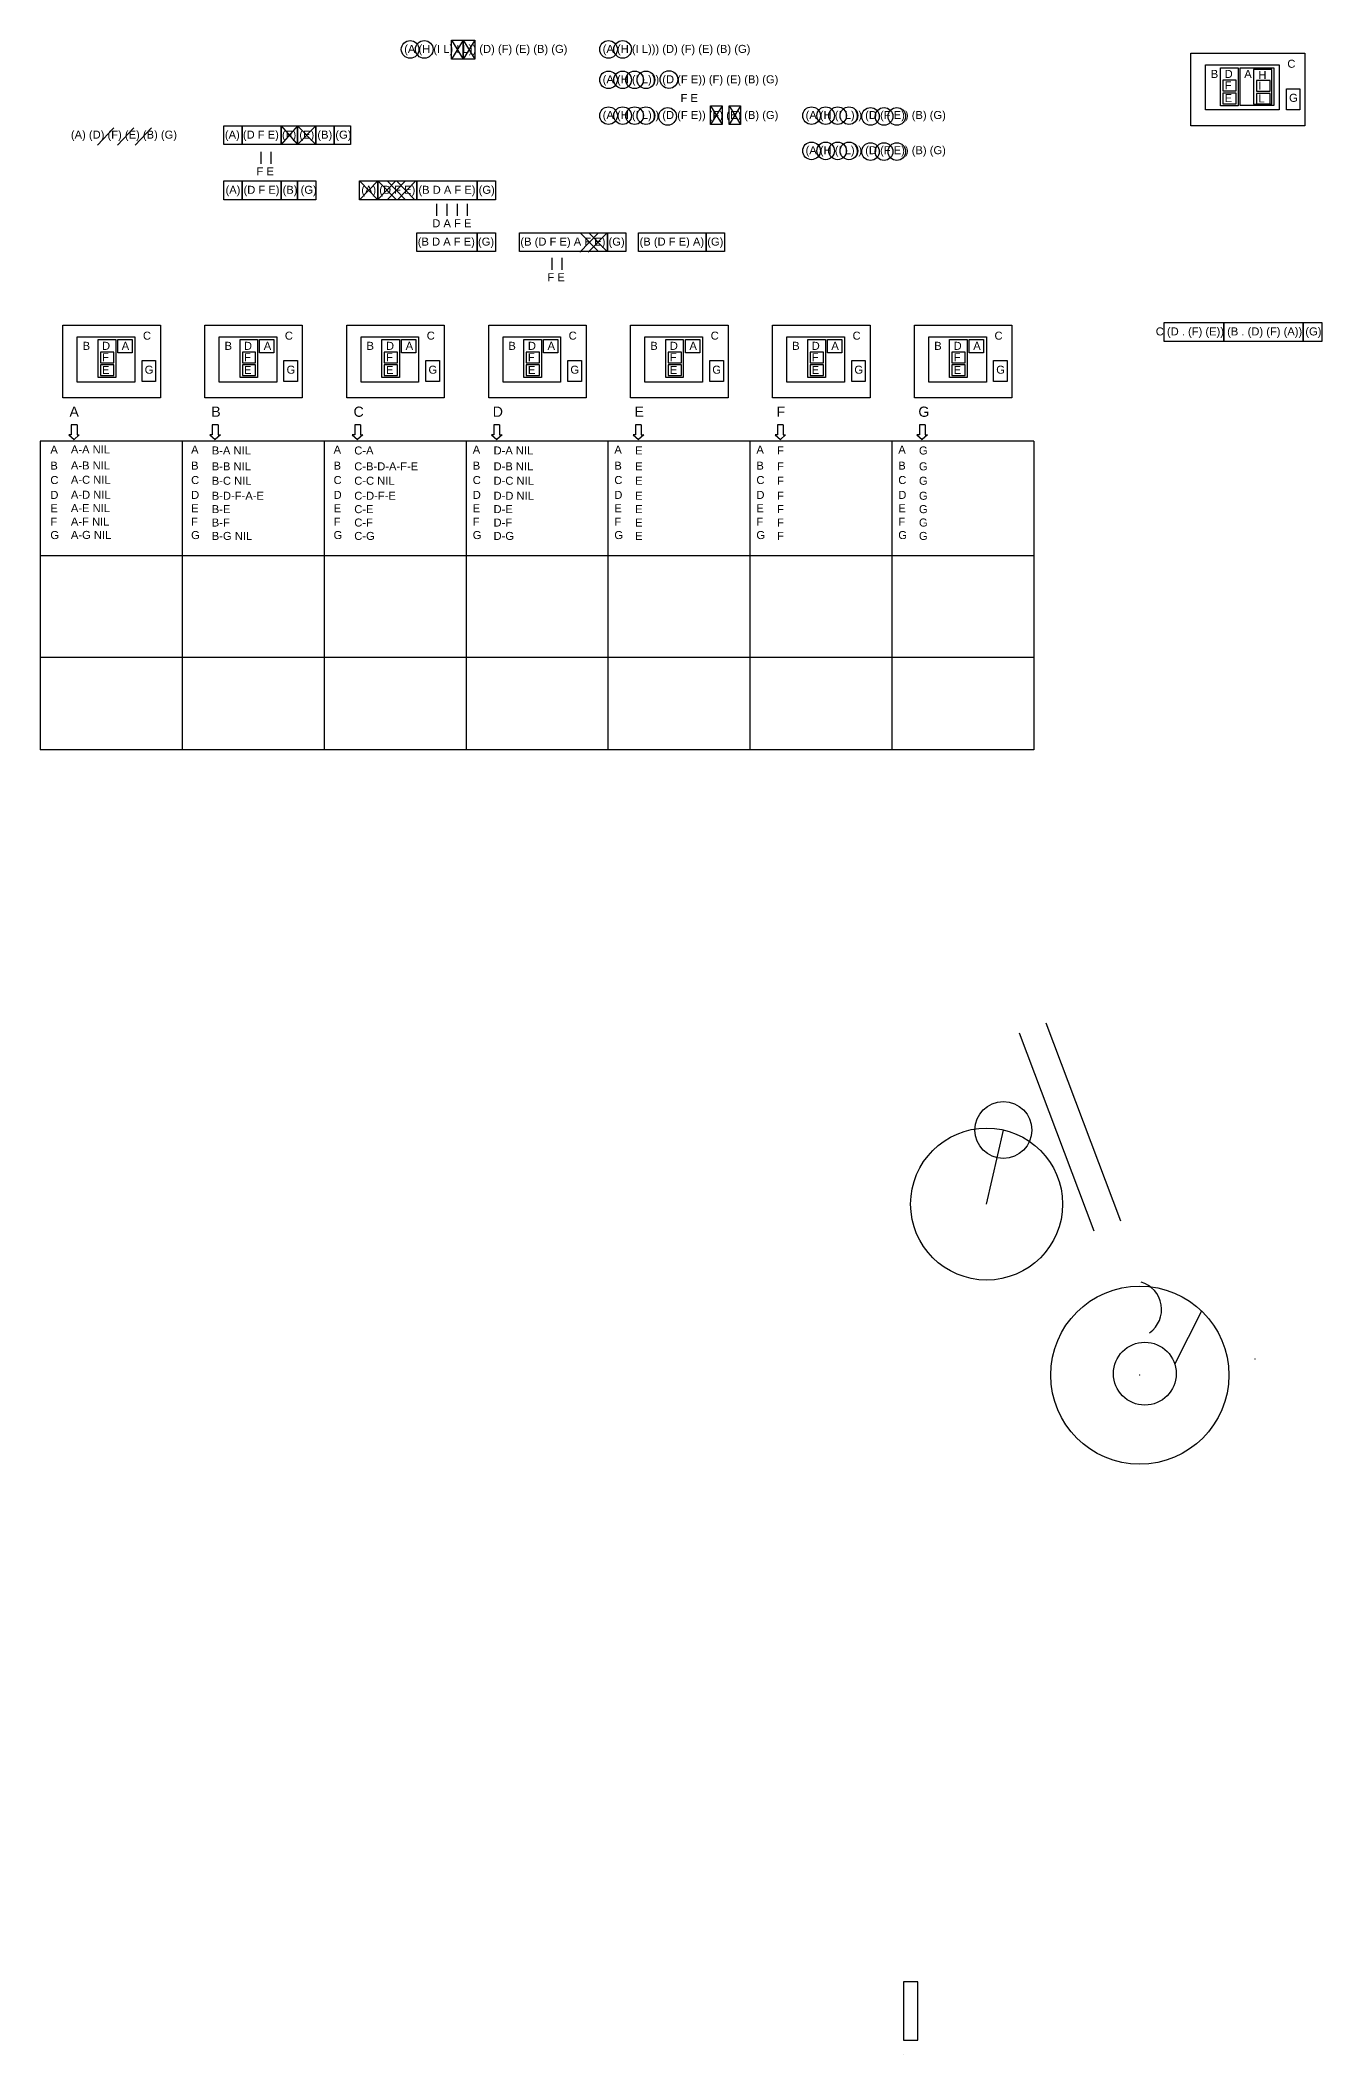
# Model space of a CAD drawing. Header units: millimetres. Extents: x -16874 to 48937, y 0 to 27575.
# Drawn here: x -5930 to 2874, y 0 to 13840 of the extents above; entities that cross this region are included whole.
import ezdxf

# ---------------------------------------------------------------- set-up
doc = ezdxf.new("R2010")
doc.units = ezdxf.units.MM
doc.header["$PDMODE"] = 3
doc.layers.add('DinfoEasyCut', color=7, linetype='Continuous')
doc.styles.get("Standard").update_dxf_attribs({"font": 'arial.ttf'})

msp = doc.modelspace()

# ---------------------------------------------------------------- linework, layer by layer
for p, q in [((-3104, 13840), (-3024, 13711)), ((-3024, 13840), (-3104, 13711)), ((-3024, 13840), (-2944, 13711)), ((-2944, 13840), (-3024, 13711)), ((-1326, 13389), (-1246, 13260)), ((-1246, 13389), (-1326, 13260)), ((-1198, 13389), (-1119, 13260)), ((-1119, 13389), (-1198, 13260)), ((-5537, 13120), (-5425, 13238)), ((-5399, 13120), (-5287, 13238)), ((-5279, 13120), (-5167, 13238)), ((-4162, 13252), (-4275, 13123)), ((-4275, 13252), (-4162, 13123)), ((-4162, 13252), (-4036, 13123)), ((-4036, 13252), (-4162, 13123)), ((-4416, 13074), (-4416, 12991)), ((-4346, 13074), (-4346, 12991)), ((-3611, 12873), (-3738, 12744)), ((-3738, 12873), (-3611, 12744)), ((-3487, 12873), (-3614, 12744)), ((-3611, 12875), (-3485, 12746)), ((-3420, 12873), (-3547, 12744)), ((-3547, 12873), (-3420, 12744)), ((-3482, 12873), (-3356, 12744)), ((-3349, 12873), (-3475, 12744)), ((-3208, 12716), (-3208, 12634)), ((-3137, 12716), (-3137, 12634)), ((-3067, 12716), (-3067, 12634)), ((-2997, 12716), (-2997, 12634)), ((-2096, 12514), (-2223, 12385)), ((-2220, 12517), (-2094, 12388)), ((-2038, 12514), (-2165, 12385)), ((-2162, 12517), (-2036, 12388)), ((-2416, 12345), (-2416, 12262)), ((-2346, 12345), (-2346, 12262)), ((-5930, 11086), (-5930, 8965)), ((896, 11086), (-5930, 11086)), ((-5718, 11128), (-5735, 11128)), ((-5735, 11128), (-5698, 11098)), ((-5718, 11198), (-5718, 11128)), ((-5678, 11198), (-5718, 11198)), ((-5662, 11128), (-5698, 11098)), ((-5678, 11198), (-5678, 11128)), ((-5678, 11128), (-5662, 11128)), ((-4955, 11086), (-4955, 8965)), ((-4749, 11128), (-4766, 11128)), ((-4766, 11128), (-4729, 11098)), ((-4749, 11198), (-4749, 11128)), ((-4709, 11198), (-4749, 11198)), ((-4692, 11128), (-4729, 11098)), ((-4709, 11198), (-4709, 11128)), ((-4709, 11128), (-4692, 11128)), ((-3980, 11086), (-3980, 8965)), ((-3770, 11128), (-3787, 11128)), ((-3787, 11128), (-3750, 11098)), ((-3770, 11198), (-3770, 11128)), ((-3730, 11198), (-3770, 11198)), ((-3714, 11128), (-3750, 11098)), ((-3730, 11198), (-3730, 11128)), ((-3730, 11128), (-3714, 11128)), ((-3005, 11086), (-3005, 8965)), ((-2814, 11128), (-2831, 11128)), ((-2831, 11128), (-2794, 11098)), ((-2814, 11198), (-2814, 11128)), ((-2774, 11198), (-2814, 11198)), ((-2757, 11128), (-2794, 11098)), ((-2774, 11198), (-2774, 11128)), ((-2774, 11128), (-2757, 11128)), ((-2030, 11086), (-2030, 8965)), ((-1841, 11128), (-1857, 11128)), ((-1857, 11128), (-1821, 11098)), ((-1841, 11198), (-1841, 11128)), ((-1801, 11198), (-1841, 11198)), ((-1784, 11128), (-1821, 11098)), ((-1801, 11198), (-1801, 11128)), ((-1801, 11128), (-1784, 11128)), ((-1054, 11086), (-1054, 8965)), ((-866, 11128), (-882, 11128)), ((-882, 11128), (-845, 11098)), ((-866, 11198), (-866, 11128)), ((-825, 11198), (-866, 11198)), ((-809, 11128), (-845, 11098)), ((-825, 11198), (-825, 11128)), ((-825, 11128), (-809, 11128)), ((-79, 11086), (-79, 8965)), ((110, 11128), (93, 11128)), ((93, 11128), (130, 11098)), ((110, 11198), (110, 11128)), ((150, 11198), (110, 11198)), ((166, 11128), (130, 11098)), ((150, 11198), (150, 11128)), ((150, 11128), (166, 11128)), ((896, 11086), (896, 8965)), ((896, 10297), (-5930, 10297)), ((896, 9600), (-5930, 9600)), ((896, 8965), (-5930, 8965)), ((978, 7090), (1492, 5730)), ((795, 7021), (1309, 5661)), ((572, 5844), (687, 6353)), ((2048, 5109), (1865, 4747))]:
    msp.add_line(p, q)
for points in [[(-3104, 13840), (-3024, 13840), (-3024, 13711), (-3104, 13711)], [(-3024, 13840), (-2944, 13840), (-2944, 13711), (-3024, 13711)], [(1976, 13751), (2758, 13751), (2758, 13252), (1976, 13252)], [(2075, 13671), (2582, 13671), (2582, 13361), (2075, 13361)], [(2180, 13651), (2301, 13651), (2301, 13390), (2180, 13390)], [(2196, 13492), (2287, 13492), (2287, 13565), (2196, 13565)], [(2315, 13651), (2546, 13651), (2546, 13392), (2315, 13392)], [(2531, 13640), (2405, 13640), (2405, 13400), (2531, 13400)], [(2196, 13404), (2287, 13404), (2287, 13477), (2196, 13477)], [(2427, 13490), (2519, 13490), (2519, 13563), (2427, 13563)], [(2427, 13402), (2519, 13402), (2519, 13475), (2427, 13475)], [(2632, 13507), (2725, 13507), (2725, 13363), (2632, 13363)], [(-1326, 13389), (-1246, 13389), (-1246, 13260), (-1326, 13260)], [(-1198, 13389), (-1119, 13389), (-1119, 13260), (-1198, 13260)], [(-4670, 13252), (-4544, 13252), (-4544, 13123), (-4670, 13123)], [(-4544, 13252), (-4275, 13252), (-4275, 13123), (-4544, 13123)], [(-4275, 13252), (-4162, 13252), (-4162, 13123), (-4275, 13123)], [(-4162, 13252), (-4036, 13252), (-4036, 13123), (-4162, 13123)], [(-4036, 13252), (-3911, 13252), (-3911, 13123), (-4036, 13123)], [(-3911, 13252), (-3799, 13252), (-3799, 13123), (-3911, 13123)], [(-4670, 12873), (-4544, 12873), (-4544, 12744), (-4670, 12744)], [(-4544, 12873), (-4275, 12873), (-4275, 12744), (-4544, 12744)], [(-4275, 12873), (-4162, 12873), (-4162, 12744), (-4275, 12744)], [(-4162, 12873), (-4036, 12873), (-4036, 12744), (-4162, 12744)], [(-3738, 12873), (-3611, 12873), (-3611, 12744), (-3738, 12744)], [(-3611, 12873), (-3343, 12873), (-3343, 12744), (-3611, 12744)], [(-3343, 12873), (-2929, 12873), (-2929, 12744), (-3343, 12744)], [(-2929, 12873), (-2802, 12873), (-2802, 12744), (-2929, 12744)], [(-3343, 12517), (-2929, 12517), (-2929, 12388), (-3343, 12388)], [(-2929, 12517), (-2802, 12517), (-2802, 12388), (-2929, 12388)], [(-2638, 12517), (-2034, 12517), (-2034, 12388), (-2638, 12388)], [(-2034, 12517), (-1907, 12517), (-1907, 12388), (-2034, 12388)], [(-1819, 12517), (-1355, 12517), (-1355, 12388), (-1819, 12388)], [(-1355, 12517), (-1229, 12517), (-1229, 12388), (-1355, 12388)], [(-5775, 11883), (-5105, 11883), (-5105, 11384), (-5775, 11384)], [(-5677, 11803), (-5281, 11803), (-5281, 11492), (-5677, 11492)], [(-5533, 11783), (-5412, 11783), (-5412, 11522), (-5533, 11522)], [(-5398, 11783), (-5300, 11783), (-5300, 11693), (-5398, 11693)], [(-4800, 11883), (-4130, 11883), (-4130, 11384), (-4800, 11384)], [(-4701, 11803), (-4306, 11803), (-4306, 11492), (-4701, 11492)], [(-4558, 11783), (-4437, 11783), (-4437, 11522), (-4558, 11522)], [(-4423, 11783), (-4325, 11783), (-4325, 11693), (-4423, 11693)], [(-3825, 11883), (-3155, 11883), (-3155, 11384), (-3825, 11384)], [(-3726, 11803), (-3331, 11803), (-3331, 11492), (-3726, 11492)], [(-3583, 11783), (-3462, 11783), (-3462, 11522), (-3583, 11522)], [(-3448, 11783), (-3350, 11783), (-3350, 11693), (-3448, 11693)], [(-2849, 11883), (-2180, 11883), (-2180, 11384), (-2849, 11384)], [(-2751, 11803), (-2356, 11803), (-2356, 11492), (-2751, 11492)], [(-2608, 11783), (-2487, 11783), (-2487, 11522), (-2608, 11522)], [(-2473, 11783), (-2374, 11783), (-2374, 11693), (-2473, 11693)], [(-1874, 11883), (-1204, 11883), (-1204, 11384), (-1874, 11384)], [(-1776, 11803), (-1381, 11803), (-1381, 11492), (-1776, 11492)], [(-1633, 11783), (-1512, 11783), (-1512, 11522), (-1633, 11522)], [(-1497, 11783), (-1399, 11783), (-1399, 11693), (-1497, 11693)], [(-899, 11883), (-229, 11883), (-229, 11384), (-899, 11384)], [(-801, 11803), (-405, 11803), (-405, 11492), (-801, 11492)], [(-657, 11783), (-536, 11783), (-536, 11522), (-657, 11522)], [(-522, 11783), (-424, 11783), (-424, 11693), (-522, 11693)], [(76, 11883), (746, 11883), (746, 11384), (76, 11384)], [(174, 11803), (570, 11803), (570, 11492), (174, 11492)], [(318, 11783), (439, 11783), (439, 11522), (318, 11522)], [(453, 11783), (551, 11783), (551, 11693), (453, 11693)], [(1792, 11900), (2201, 11900), (2201, 11771), (1792, 11771)], [(2201, 11900), (2748, 11900), (2748, 11771), (2201, 11771)], [(2748, 11900), (2874, 11900), (2874, 11771), (2748, 11771)], [(-5517, 11624), (-5426, 11624), (-5426, 11697), (-5517, 11697)], [(-5231, 11639), (-5138, 11639), (-5138, 11495), (-5231, 11495)], [(-4542, 11624), (-4451, 11624), (-4451, 11697), (-4542, 11697)], [(-4256, 11639), (-4163, 11639), (-4163, 11495), (-4256, 11495)], [(-3567, 11624), (-3475, 11624), (-3475, 11697), (-3567, 11697)], [(-3281, 11639), (-3187, 11639), (-3187, 11495), (-3281, 11495)], [(-2592, 11624), (-2500, 11624), (-2500, 11697), (-2592, 11697)], [(-2305, 11639), (-2212, 11639), (-2212, 11495), (-2305, 11495)], [(-1617, 11624), (-1525, 11624), (-1525, 11697), (-1617, 11697)], [(-1330, 11639), (-1237, 11639), (-1237, 11495), (-1330, 11495)], [(-641, 11624), (-550, 11624), (-550, 11697), (-641, 11697)], [(-355, 11639), (-262, 11639), (-262, 11495), (-355, 11495)], [(334, 11624), (425, 11624), (425, 11697), (334, 11697)], [(620, 11639), (713, 11639), (713, 11495), (620, 11495)], [(-5517, 11536), (-5426, 11536), (-5426, 11609), (-5517, 11609)], [(-4542, 11536), (-4451, 11536), (-4451, 11609), (-4542, 11609)], [(-3567, 11536), (-3475, 11536), (-3475, 11609), (-3567, 11609)], [(-2592, 11536), (-2500, 11536), (-2500, 11609), (-2592, 11609)], [(-1617, 11536), (-1525, 11536), (-1525, 11609), (-1617, 11609)], [(-641, 11536), (-550, 11536), (-550, 11609), (-641, 11609)], [(334, 11536), (425, 11536), (425, 11609), (334, 11609)], [(100, 100), (100, 500), (0, 500), (0, 100)]]:
    msp.add_lwpolyline(points, close=True)
for centre, radius in [((-3389, 13777), 60.6), ((-3292, 13777), 60.6), ((-2026, 13777), 60.6), ((-1929, 13777), 60.6), ((-2026, 13568), 60.6), ((-1929, 13568), 60.6), ((-1847, 13568), 60.6), ((-1769, 13568), 60.6), ((-1611, 13570), 60.6), ((-2026, 13322), 60.6), ((-1929, 13322), 60.6), ((-1847, 13322), 60.6), ((-1769, 13322), 60.6), ((-1620, 13317), 60.6), ((-631, 13322), 60.6), ((-534, 13322), 60.6), ((-452, 13322), 60.6), ((-374, 13322), 60.6), ((-226, 13317), 60.6), ((-133, 13317), 60.6), ((-45, 13317), 60.6), ((-631, 13080), 60.6), ((-534, 13080), 60.6), ((-452, 13080), 60.6), ((-374, 13080), 60.6), ((-226, 13075), 60.6), ((-133, 13075), 60.6), ((-45, 13075), 60.6), ((687, 6353), 196), ((572, 5844), 522), ((1624, 4669), 612), ((1659, 4679), 216)]:
    msp.add_circle(centre, radius)
msp.add_arc((1578, 5120), 196, 305.3456, 73.743)
for p in [(2415, 4780), (1624, 4669)]:
    msp.add_point(p)
at = {"layer": 'DinfoEasyCut'}
msp.add_line((0, 0), (1, 0), dxfattribs=at)

# ---------------------------------------------------------------- texts
for s, height, p in [('(A (H (I L) I L)) (D) (F) (E) (B) (G)', 54.97, (-3430, 13753)), ('(A (H (I L))) (D) (F) (E) (B) (G)', 54.97, (-2066, 13753)), ('C', 55, (2638, 13651)), ('(A (H (I L))) (D (F E)) (F) (E) (B) (G)', 54.97, (-2066, 13544)), ('B', 55, (2112, 13581)), ('D', 55, (2207, 13581)), ('A', 55, (2342, 13581)), ('H', 55, (2439, 13574)), ('F E', 55, (-1531, 13416)), ('F', 55, (2207, 13503)), ('E', 55, (2207, 13415)), ('L', 55, (2439, 13413)), ('I', 55, (2439, 13501)), ('G', 55, (2650, 13417)), ('(A (H (I L))) (D (F E)) (F) (E) (B) (G)', 54.97, (-2066, 13299)), ('(A (H (I L))) (D (F E)) (B) (G)', 54.97, (-672, 13299)), ('(A) (D) (F) (E) (B) (G)', 54.97, (-5720, 13164)), ('(A) (D F E) (F) (E) (B) (G)', 54.97, (-4662, 13164)), ('(A (H (I L))) (D (F E)) (B) (G)', 54.97, (-672, 13057)), ('             F E', 54.97, (-4722, 12912)), (' (A) (D F E) (B) (G)', 54.97, (-4679, 12785)), (' (A) (D F E) (B D A F E) (G)', 54.97, (-3746, 12785)), ('D A F E', 55, (-3237, 12555)), (' (B D A F E) (G)', 54.97, (-3358, 12429)), (' (B (D F E) A F E) (G)', 54.97, (-2653, 12429)), (' (B (D F E) A) (G)', 54.97, (-1834, 12429)), ('F E', 55, (-2446, 12184)), ('B', 55, (-5639, 11713)), ('D', 55, (-5506, 11713)), ('A', 55, (-5371, 11713)), ('C', 55, (-5225, 11783)), ('B', 55, (-4664, 11713)), ('D', 55, (-4531, 11713)), ('A', 55, (-4395, 11713)), ('C', 55, (-4250, 11783)), ('B', 55, (-3689, 11713)), ('D', 55, (-3555, 11713)), ('A', 55, (-3420, 11713)), ('C', 55, (-3275, 11783)), ('B', 55, (-2714, 11713)), ('D', 55, (-2580, 11713)), ('A', 55, (-2445, 11713)), ('C', 55, (-2300, 11783)), ('B', 55, (-1739, 11713)), ('D', 55, (-1605, 11713)), ('A', 55, (-1470, 11713)), ('C', 55, (-1324, 11783)), ('B', 55, (-764, 11713)), ('D', 55, (-630, 11713)), ('A', 55, (-495, 11713)), ('C', 55, (-349, 11783)), ('B', 55, (212, 11713)), ('D', 55, (345, 11713)), ('A', 55, (480, 11713)), ('C', 55, (626, 11783)), ('C (D . (F) (E)) (B . (D) (F) (A)) (G)', 54.97, (1734, 11812)), ('F', 55, (-5506, 11635)), ('F', 55, (-4531, 11635)), ('F', 55, (-3555, 11635)), ('F', 55, (-2580, 11635)), ('F', 55, (-1605, 11635)), ('F', 55, (-630, 11635)), ('F', 55, (345, 11635)), ('E', 55, (-5506, 11547)), ('G', 55, (-5213, 11549)), ('E', 55, (-4531, 11547)), ('G', 55, (-4238, 11549)), ('E', 55, (-3555, 11547)), ('G', 55, (-3263, 11549)), ('E', 55, (-2580, 11547)), ('G', 55, (-2288, 11549)), ('E', 55, (-1605, 11547)), ('G', 55, (-1313, 11549)), ('E', 55, (-630, 11547)), ('G', 55, (-337, 11549)), ('E', 55, (345, 11547)), ('G', 55, (638, 11549)), ('A', 70, (-5730, 11253)), ('B', 70, (-4756, 11253)), ('C', 70, (-3778, 11253)), ('D', 70, (-2822, 11253)), ('E', 70, (-1847, 11253)), ('F', 70, (-872, 11253)), ('G', 70, (103, 11253)), ('A', 55, (-5861, 11000)), ('B', 55, (-5861, 10890)), ('A-A NIL', 55, (-5720, 11001)), ('A-B NIL', 55, (-5720, 10891)), ('A', 55, (-4894, 11000)), ('B', 55, (-4894, 10890)), ('B-A NIL', 55, (-4752, 10994)), ('B-B NIL', 55, (-4752, 10885)), ('A', 55, (-3915, 11000)), ('B', 55, (-3915, 10890)), ('C-A', 55, (-3773, 10994)), ('C-B-D-A-F-E', 54.97, (-3773, 10885)), ('A', 55, (-2959, 11000)), ('B', 55, (-2959, 10890)), ('D-A NIL', 55, (-2816, 10994)), ('D-B NIL', 55, (-2816, 10885)), ('A', 55, (-1986, 11000)), ('B', 55, (-1986, 10890)), ('E', 55, (-1843, 10994)), ('E', 55, (-1843, 10885)), ('A', 55, (-1010, 11000)), ('B', 55, (-1010, 10890)), ('F', 55, (-868, 10994)), ('F', 55, (-868, 10885)), ('A', 55, (-35, 11000)), ('B', 55, (-35, 10890)), ('G', 55, (107, 10994)), ('G', 55, (107, 10885)), ('C', 55, (-5861, 10791)), ('A-C NIL', 55, (-5720, 10793)), ('C', 55, (-4894, 10791)), ('B-C NIL', 55, (-4752, 10786)), ('C', 55, (-3915, 10791)), ('C-C NIL', 55, (-3773, 10786)), ('C', 55, (-2959, 10791)), ('D-C NIL', 55, (-2816, 10786)), ('C', 55, (-1986, 10791)), ('E', 55, (-1843, 10786)), ('C', 55, (-1010, 10791)), ('F', 55, (-868, 10786)), ('C', 55, (-35, 10791)), ('G', 55, (107, 10786)), ('D', 55, (-5861, 10689)), ('A-D NIL', 55, (-5720, 10690)), ('D', 55, (-4894, 10689)), ('B-D-F-A-E', 55, (-4752, 10683)), ('D', 55, (-3915, 10689)), ('C-D-F-E', 55, (-3773, 10683)), ('D', 55, (-2959, 10689)), ('D-D NIL', 55, (-2816, 10683)), ('D', 55, (-1986, 10689)), ('E', 55, (-1843, 10683)), ('D', 55, (-1010, 10689)), ('F', 55, (-868, 10683)), ('D', 55, (-35, 10689)), ('G', 55, (107, 10683)), ('E', 55, (-5861, 10597)), ('F', 55, (-5861, 10505)), ('A-E NIL', 55, (-5720, 10598)), ('A-F NIL', 55, (-5720, 10506)), ('E', 55, (-4894, 10597)), ('F', 55, (-4894, 10505)), ('B-E', 55, (-4752, 10591)), ('B-F', 55, (-4752, 10499)), ('E', 55, (-3915, 10597)), ('F', 55, (-3915, 10505)), ('C-E', 55, (-3773, 10591)), ('C-F', 55, (-3773, 10499)), ('E', 55, (-2959, 10597)), ('F', 55, (-2959, 10505)), ('D-E', 55, (-2816, 10591)), ('D-F', 55, (-2816, 10499)), ('E', 55, (-1986, 10597)), ('F', 55, (-1986, 10505)), ('E', 55, (-1843, 10591)), ('E', 55, (-1843, 10499)), ('E', 55, (-1010, 10597)), ('F', 55, (-1010, 10505)), ('F', 55, (-868, 10591)), ('F', 55, (-868, 10499)), ('E', 55, (-35, 10597)), ('F', 55, (-35, 10505)), ('G', 55, (107, 10591)), ('G', 55, (107, 10499)), ('G', 55, (-5861, 10413)), ('A-G NIL', 55, (-5720, 10414)), ('G', 55, (-4894, 10413)), ('B-G NIL', 55, (-4752, 10407)), ('G', 55, (-3915, 10413)), ('C-G', 55, (-3773, 10407)), ('G', 55, (-2959, 10413)), ('D-G', 55, (-2816, 10407)), ('G', 55, (-1986, 10413)), ('E', 55, (-1843, 10407)), ('G', 55, (-1010, 10413)), ('F', 55, (-868, 10407)), ('G', 55, (-35, 10413)), ('G', 55, (107, 10407))]:
    msp.add_text(s, height=height).set_placement(p)

doc.saveas('drawing.dxf')
